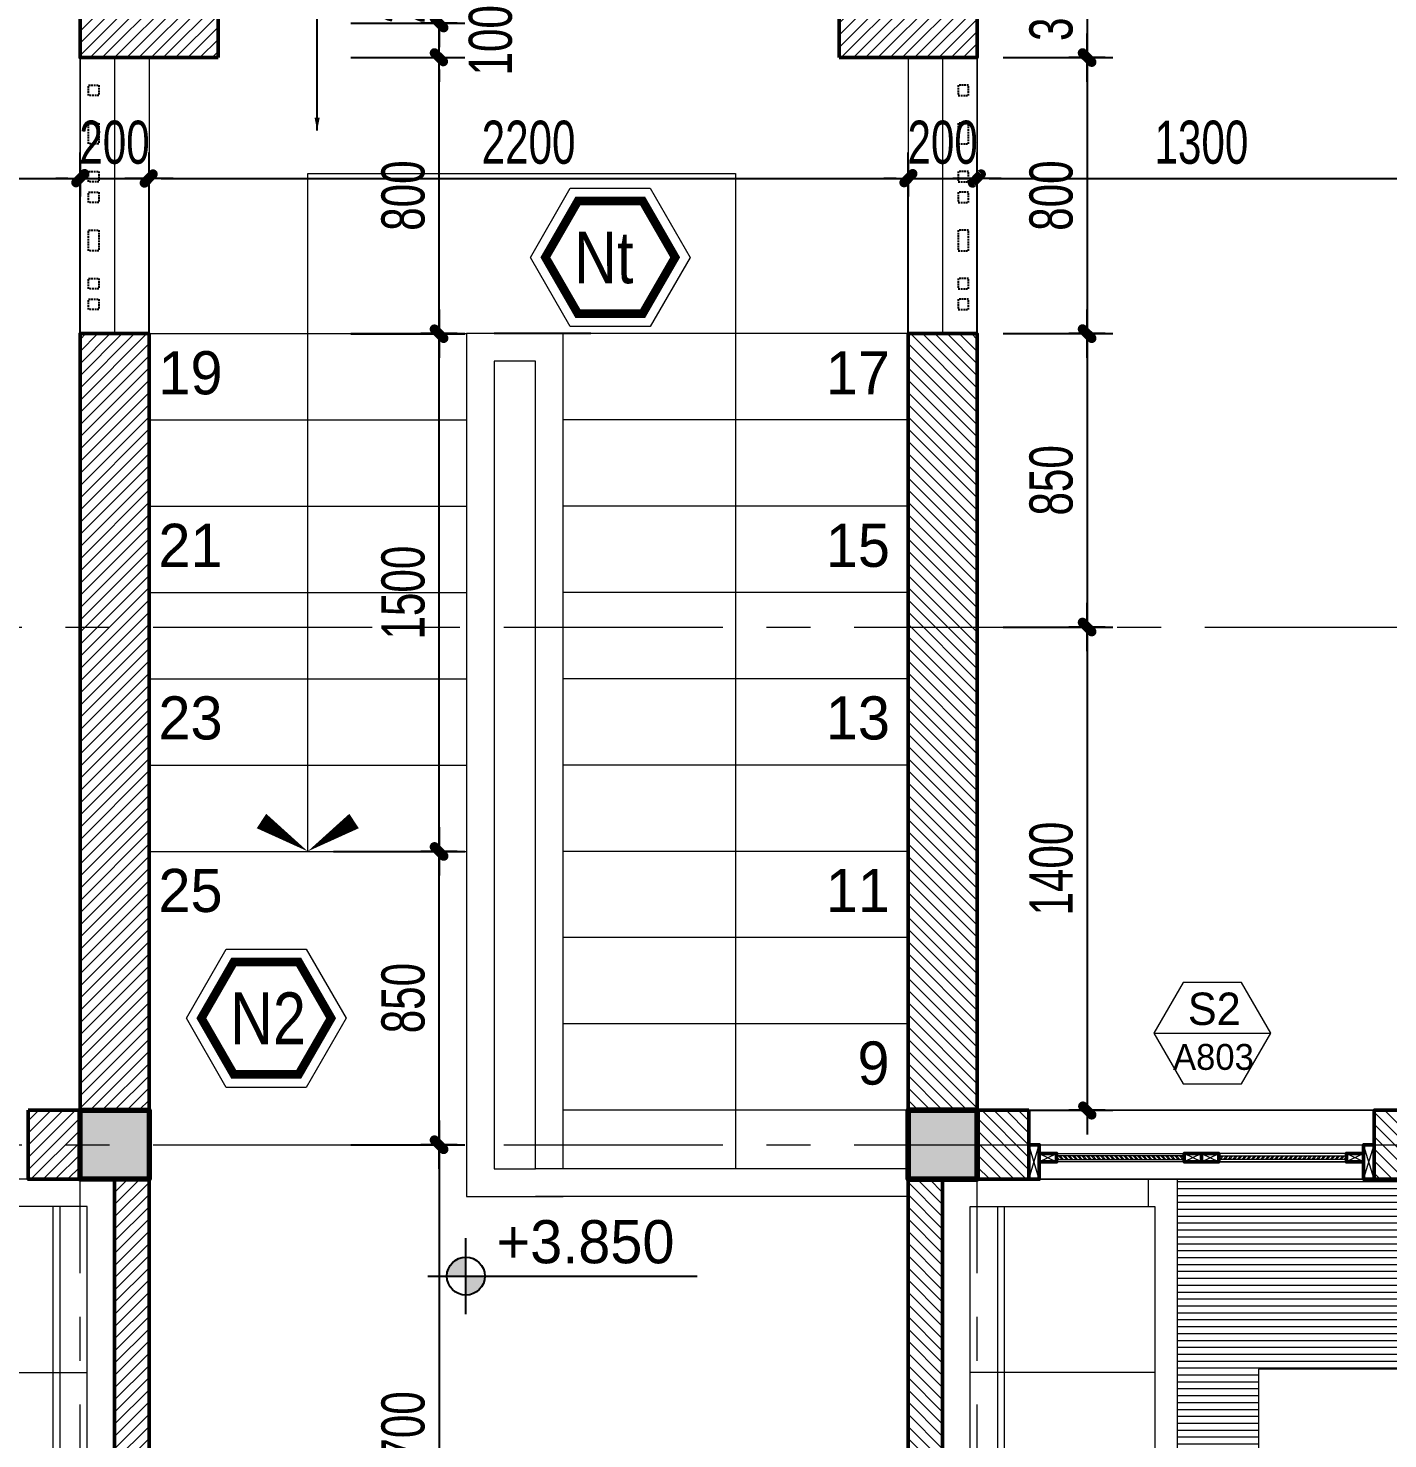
# Model space of a CAD drawing. Header units: inches. Extents: x 88947 to 296847, y 35049 to 161062.
# Drawn here: x 160798 to 164738, y 69355 to 73442 of the extents above; entities that cross this region are included whole.
import ezdxf
from ezdxf.enums import TextEntityAlignment as Align
from ezdxf.xclip import XClip

# ---------------------------------------------------------------- set-up
doc = ezdxf.new("R2010")
doc.units = ezdxf.units.IN
doc.header["$MEASUREMENT"] = 0
doc.header["$XCLIPFRAME"] = 0
doc.header["$PDMODE"] = 1
for name, pattern in [('ACAD_ISO03W100', [30, 12, -18]), ('CENTER', [50.8, 31.75, -6.35, 6.35, -6.35]), ('HIDDEN', [0.375, 0.25, -0.125])]:
    doc.linetypes.add(name, pattern=pattern)
for name, color, linetype, lineweight in [('A-Dims', 145, 'Continuous', 25), ('DIM', 7, 'Continuous', 25), ('DOOR', 142, 'Continuous', 15), ('HACTH', 8, 'Continuous', 5), ('HATCH', 8, 'Continuous', 5), ('KHUNG 1', 6, 'Continuous', 70), ('KY HIEU', 4, 'Continuous', 25), ('mb$0$CUA', 42, 'Continuous', 20), ('mb$0$HATCH', 69, 'Continuous', 15), ('mb$0$net cat', 51, 'Continuous', 50), ('mb$0$net manh', 251, 'Continuous', 5), ('netthay', 254, 'Continuous', 25), ('THAY', 3, 'Continuous', 18), ('TRUC', 252, 'ACAD_ISO03W100', 13), ('TUONG', 4, 'Continuous', 50), ('vdung', 56, 'Continuous', 9)]:
    doc.layers.add(name, color=color, linetype=linetype, lineweight=lineweight)
doc.layers.add('text', color=2, linetype='Continuous')
doc.styles.add('DDCo-B-Helve-condense', font='VHELVCB.TTF')
doc.styles.add('FRANKO', font='VFRANKO.TTF')
doc.styles.add('KH-TEXT', font='VAVON.TTF')
doc.styles.add('TEXT', font='VHELVCN.TTF')
doc.styles.add('VNI-HELVE-CONDENSE', font='VNARIAL.TTF', dxfattribs={"width": 0.7})
doc.dimstyles.new('TAS-100', dxfattribs={"dimscale": 50, "dimtxt": 2.5, "dimasz": 0.7, "dimexe": 1.5, "dimexo": 1.5, "dimgap": 0.8, "dimtad": 1, "dimdec": 0, "dimzin": 3, "dimdsep": 46, "dimtxsty": 'VNI-HELVE-CONDENSE', "dimblk": 'TICK', "dimcen": 2.5, "dimclrt": 71, "dimazin": 2, "dimtfac": 0.75, "dimtdec": 0, "dimtix": 1, "dimtmove": 2, "dimatfit": 2, "dimldrblk": 'TICK123', "dimfxl": 1.5, "dimtolj": 1, "dimtzin": 0, "dimarcsym": 0})
doc.dimstyles.new('TAS-50', dxfattribs={"dimscale": 25, "dimtxt": 2.5, "dimasz": 0.7, "dimexe": 1.5, "dimexo": 1.5, "dimgap": 0.8, "dimtad": 1, "dimdec": 0, "dimzin": 3, "dimdsep": 46, "dimtxsty": 'VNI-HELVE-CONDENSE', "dimblk": 'TICK', "dimcen": 2.5, "dimclrt": 71, "dimazin": 2, "dimtfac": 0.75, "dimtdec": 0, "dimtix": 1, "dimtmove": 2, "dimatfit": 2, "dimldrblk": 'TICK123', "dimfxl": 1.5, "dimtolj": 1, "dimtzin": 0, "dimarcsym": 0})

# ---------------------------------------------------------------- blocks, each defined once
blk = doc.blocks.new('TICK')
at = {"layer": 'A-Dims', "color": 1}
for p, q in [((0, 1.5), (0, -1.5)), ((-2, 0), (2, 0))]:
    blk.add_line(p, q, dxfattribs=at)
at = {"layer": 'A-Dims', "color": 1, "const_width": 0.788}
blk.add_lwpolyline([(-0.33, -0.35), (0.38, 0.38)], dxfattribs=at)
at = {"layer": 'A-Dims', "color": 1, "const_width": 0.394}
for points in [[(0.24, 0.52, -0.414214), (0.52, 0.52, -1)], [(0.52, 0.52, -0.414214), (0.52, 0.24, -1)], [(-0.47, -0.21, 0.414214), (-0.47, -0.49, 1)], [(-0.47, -0.49, 0.414214), (-0.19, -0.49, 1)]]:
    blk.add_lwpolyline(points, format="xyb", dxfattribs=at)
blk = doc.blocks.new('*D129')
at = {"layer": 'Defpoints', "color": 0}
for p in [(160947.7, 73006.8), (159647.7, 72481.1), (160947.7, 72481.1)]:
    blk.add_point(p, dxfattribs=at)
at = {"layer": 'DIM', "color": 0, "lineweight": -2}
for p, q in [((159647.7, 72556.1), (159647.7, 73081.8)), ((160947.7, 72556.1), (160947.7, 73081.8)), ((159682.7, 73006.8), (160912.7, 73006.8))]:
    blk.add_line(p, q, dxfattribs=at)
at = {"layer": 'DIM', "color": 0, "lineweight": -2, "xscale": 35, "yscale": 35, "zscale": 35, "rotation": 180}
blk.add_blockref('TICK', (159647.7, 73006.8), dxfattribs=at)
at = {"layer": 'DIM', "color": 0, "lineweight": -2, "xscale": 35, "yscale": 35, "zscale": 35}
blk.add_blockref('TICK', (160947.7, 73006.8), dxfattribs=at)
at = {"layer": 'DIM', "color": 71, "insert": (160297.7, 73110.7), "char_height": 125, "attachment_point": 5, "style": 'VNI-HELVE-CONDENSE'}
blk.add_mtext('\\A1;1300', dxfattribs=at)
blk = doc.blocks.new('TICK123')
at = {"layer": 'A-Dims', "color": 1}
blk.add_lwpolyline([(0.05, 0, 0, 0.84, 0), (-2.11, 0, 8.4, 8.4, 0)], format="xyseb", dxfattribs=at)
blk = doc.blocks.new('*D130')
at = {"layer": 'Defpoints', "color": 0}
for p in [(161147.7, 73006.8), (160947.7, 72481.1), (161147.7, 72481.1)]:
    blk.add_point(p, dxfattribs=at)
at = {"layer": 'DIM', "color": 0, "lineweight": -2}
for p, q in [((160947.7, 72556.1), (160947.7, 73081.8)), ((161147.7, 72556.1), (161147.7, 73081.8)), ((160912.7, 73006.8), (160877.7, 73006.8)), ((160947.7, 73006.8), (161147.7, 73006.8)), ((161182.7, 73006.8), (161217.7, 73006.8))]:
    blk.add_line(p, q, dxfattribs=at)
at = {"layer": 'DIM', "color": 0, "lineweight": -2, "xscale": 35, "yscale": 35, "zscale": 35}
blk.add_blockref('TICK', (160947.7, 73006.8), dxfattribs=at)
at = {"layer": 'DIM', "color": 0, "lineweight": -2, "xscale": 35, "yscale": 35, "zscale": 35, "rotation": 180}
blk.add_blockref('TICK', (161147.7, 73006.8), dxfattribs=at)
at = {"layer": 'DIM', "color": 71, "insert": (161047.7, 73110.6), "char_height": 125, "attachment_point": 5, "style": 'VNI-HELVE-CONDENSE'}
blk.add_mtext('\\A1;200', dxfattribs=at)
blk = doc.blocks.new('*D131')
at = {"layer": 'Defpoints', "color": 0}
for p in [(163347.7, 73006.8), (161147.7, 72481.1), (163347.7, 72481.1)]:
    blk.add_point(p, dxfattribs=at)
at = {"layer": 'DIM', "color": 0, "lineweight": -2}
for p, q in [((161147.7, 72556.1), (161147.7, 73081.8)), ((163347.7, 72556.1), (163347.7, 73081.8)), ((161182.7, 73006.8), (163312.7, 73006.8))]:
    blk.add_line(p, q, dxfattribs=at)
at = {"layer": 'DIM', "color": 0, "lineweight": -2, "xscale": 35, "yscale": 35, "zscale": 35, "rotation": 180}
blk.add_blockref('TICK', (161147.7, 73006.8), dxfattribs=at)
at = {"layer": 'DIM', "color": 0, "lineweight": -2, "xscale": 35, "yscale": 35, "zscale": 35}
blk.add_blockref('TICK', (163347.7, 73006.8), dxfattribs=at)
at = {"layer": 'DIM', "color": 71, "insert": (162247.7, 73110.6), "char_height": 125, "attachment_point": 5, "style": 'VNI-HELVE-CONDENSE'}
blk.add_mtext('\\A1;2200', dxfattribs=at)
blk = doc.blocks.new('*D132')
at = {"layer": 'Defpoints', "color": 0}
for p in [(163547.7, 73006.8), (163347.7, 72481.1), (163547.7, 72481.1)]:
    blk.add_point(p, dxfattribs=at)
at = {"layer": 'DIM', "color": 0, "lineweight": -2}
for p, q in [((163347.7, 72556.1), (163347.7, 73081.8)), ((163547.7, 72556.1), (163547.7, 73081.8)), ((163312.7, 73006.8), (163277.7, 73006.8)), ((163347.7, 73006.8), (163547.7, 73006.8)), ((163582.7, 73006.8), (163617.7, 73006.8))]:
    blk.add_line(p, q, dxfattribs=at)
at = {"layer": 'DIM', "color": 0, "lineweight": -2, "xscale": 35, "yscale": 35, "zscale": 35}
blk.add_blockref('TICK', (163347.7, 73006.8), dxfattribs=at)
at = {"layer": 'DIM', "color": 0, "lineweight": -2, "xscale": 35, "yscale": 35, "zscale": 35, "rotation": 180}
blk.add_blockref('TICK', (163547.7, 73006.8), dxfattribs=at)
at = {"layer": 'DIM', "color": 71, "insert": (163447.7, 73110.6), "char_height": 125, "attachment_point": 5, "style": 'VNI-HELVE-CONDENSE'}
blk.add_mtext('\\A1;200', dxfattribs=at)
blk = doc.blocks.new('*D133')
at = {"layer": 'Defpoints', "color": 0}
for p in [(164847.7, 73006.8), (163547.7, 72481.1), (164847.7, 72481.1)]:
    blk.add_point(p, dxfattribs=at)
at = {"layer": 'DIM', "color": 0, "lineweight": -2}
for p, q in [((163547.7, 72556.1), (163547.7, 73081.8)), ((164847.7, 72556.1), (164847.7, 73081.8)), ((163582.7, 73006.8), (164812.7, 73006.8))]:
    blk.add_line(p, q, dxfattribs=at)
at = {"layer": 'DIM', "color": 0, "lineweight": -2, "xscale": 35, "yscale": 35, "zscale": 35, "rotation": 180}
blk.add_blockref('TICK', (163547.7, 73006.8), dxfattribs=at)
at = {"layer": 'DIM', "color": 0, "lineweight": -2, "xscale": 35, "yscale": 35, "zscale": 35}
blk.add_blockref('TICK', (164847.7, 73006.8), dxfattribs=at)
at = {"layer": 'DIM', "color": 71, "insert": (164197.7, 73110.7), "char_height": 125, "attachment_point": 5, "style": 'VNI-HELVE-CONDENSE'}
blk.add_mtext('\\A1;1300', dxfattribs=at)
blk = doc.blocks.new('*D142')
at = {"layer": 'Defpoints', "color": 0}
for p in [(163547.7, 73656.8), (163547.7, 73356.8), (163866.4, 73356.8)]:
    blk.add_point(p, dxfattribs=at)
at = {"layer": 'DIM', "color": 0, "lineweight": -2}
for p, q in [((163622.7, 73656.8), (163941.4, 73656.8)), ((163866.4, 73621.8), (163866.4, 73391.8)), ((163622.7, 73356.8), (163941.4, 73356.8))]:
    blk.add_line(p, q, dxfattribs=at)
at = {"layer": 'DIM', "color": 0, "lineweight": -2, "xscale": 35, "yscale": 35, "zscale": 35}
for p, rotation in [((163866.4, 73656.8), 90), ((163866.4, 73356.8), 270)]:
    blk.add_blockref('TICK', p, dxfattribs=dict(at, rotation=rotation))
at = {"layer": 'DIM', "color": 71, "insert": (163762.5, 73506.8), "char_height": 125, "attachment_point": 5, "rotation": 90, "style": 'VNI-HELVE-CONDENSE'}
blk.add_mtext('\\A1;300', dxfattribs=at)
blk = doc.blocks.new('*D143')
at = {"layer": 'Defpoints', "color": 0}
for p in [(163547.7, 73356.8), (163547.7, 72556.8), (163866.4, 72556.8)]:
    blk.add_point(p, dxfattribs=at)
at = {"layer": 'DIM', "color": 0, "lineweight": -2}
for p, q in [((163622.7, 73356.8), (163941.4, 73356.8)), ((163866.4, 73321.8), (163866.4, 72591.8)), ((163622.7, 72556.8), (163941.4, 72556.8))]:
    blk.add_line(p, q, dxfattribs=at)
at = {"layer": 'DIM', "color": 0, "lineweight": -2, "xscale": 35, "yscale": 35, "zscale": 35}
for p, rotation in [((163866.4, 73356.8), 90), ((163866.4, 72556.8), 270)]:
    blk.add_blockref('TICK', p, dxfattribs=dict(at, rotation=rotation))
at = {"layer": 'DIM', "color": 71, "insert": (163762.6, 72956.8), "char_height": 125, "attachment_point": 5, "rotation": 90, "style": 'VNI-HELVE-CONDENSE'}
blk.add_mtext('\\A1;800', dxfattribs=at)
blk = doc.blocks.new('*D144')
at = {"layer": 'Defpoints', "color": 0}
for p in [(163547.7, 72556.8), (163547.7, 71706.8), (163866.4, 71706.8)]:
    blk.add_point(p, dxfattribs=at)
at = {"layer": 'DIM', "color": 0, "lineweight": -2}
for p, q in [((163622.7, 72556.8), (163941.4, 72556.8)), ((163866.4, 72521.8), (163866.4, 71741.8)), ((163622.7, 71706.8), (163941.4, 71706.8))]:
    blk.add_line(p, q, dxfattribs=at)
at = {"layer": 'DIM', "color": 0, "lineweight": -2, "xscale": 35, "yscale": 35, "zscale": 35}
for p, rotation in [((163866.4, 72556.8), 90), ((163866.4, 71706.8), 270)]:
    blk.add_blockref('TICK', p, dxfattribs=dict(at, rotation=rotation))
at = {"layer": 'DIM', "color": 71, "insert": (163762.6, 72131.8), "char_height": 125, "attachment_point": 5, "rotation": 90, "style": 'VNI-HELVE-CONDENSE'}
blk.add_mtext('\\A1;850', dxfattribs=at)
blk = doc.blocks.new('*D151')
at = {"layer": 'Defpoints', "color": 0}
for p in [(161657.7, 73656.8), (161988.3, 73656.8), (161657.7, 73456.8)]:
    blk.add_point(p, dxfattribs=at)
at = {"layer": 'DIM', "color": 0, "lineweight": -2}
for p, q in [((161988.3, 73691.8), (161988.3, 73726.8)), ((161732.7, 73656.8), (162063.3, 73656.8)), ((161988.3, 73456.8), (161988.3, 73656.8)), ((161732.7, 73456.8), (162063.3, 73456.8)), ((161988.3, 73421.8), (161988.3, 73386.8))]:
    blk.add_line(p, q, dxfattribs=at)
at = {"layer": 'DIM', "color": 0, "lineweight": -2, "xscale": 35, "yscale": 35, "zscale": 35}
for p, rotation in [((161988.3, 73656.8), 270), ((161988.3, 73456.8), 90)]:
    blk.add_blockref('TICK', p, dxfattribs=dict(at, rotation=rotation))
at = {"layer": 'DIM', "color": 71, "insert": (161884.5, 73556.8), "char_height": 125, "attachment_point": 5, "rotation": 90, "style": 'VNI-HELVE-CONDENSE'}
blk.add_mtext('\\A1;200', dxfattribs=at)
blk = doc.blocks.new('A$C316602EA')
at = {"layer": 'netthay', "linetype": 'HIDDEN', "ltscale": 20}
for points in [[(-760, -55), (-730, -55), (-730, -25), (-760, -25)], [(-650, -55), (-590, -55), (-590, -25), (-650, -25)], [(-510, -55), (-480, -55), (-480, -25), (-510, -25)], [(-450, -55), (-420, -55), (-420, -25), (-450, -25)], [(-340, -55), (-280, -55), (-280, -25), (-340, -25)], [(-200, -55), (-170, -55), (-170, -25), (-200, -25)], [(-140, -55), (-110, -55), (-110, -25), (-140, -25)], [(-30, -55), (30, -55), (30, -25), (-30, -25)], [(140, -55), (110, -55), (110, -25), (140, -25)], [(200, -55), (170, -55), (170, -25), (200, -25)], [(340, -55), (280, -55), (280, -25), (340, -25)], [(450, -55), (420, -55), (420, -25), (450, -25)], [(510, -55), (480, -55), (480, -25), (510, -25)], [(650, -55), (590, -55), (590, -25), (650, -25)], [(760, -55), (730, -55), (730, -25), (760, -25)]]:
    blk.add_lwpolyline(points, close=True, dxfattribs=at)
blk = doc.blocks.new('A$C796B168A')
h = blk.add_hatch(color=256)
edge = h.paths.add_edge_path()
edge.add_ellipse((0, 0), major_axis=(38.9, 38.9), ratio=1, start_angle=45, end_angle=135)
edge.add_line((-55, 0), (0, 0))
edge.add_line((0, 0), (0, 55))
edge = h.paths.add_edge_path()
edge.add_ellipse((0, 0), major_axis=(38.9, 38.9), ratio=1, start_angle=225, end_angle=315)
edge.add_line((55, 0), (0, 0))
edge.add_line((0, 0), (0, -55))
for p, q in [((0, -110), (0, 110)), ((-110, 0), (670.4, 0))]:
    blk.add_line(p, q)
blk.add_ellipse((0, 0), major_axis=(-38.9, 38.9), ratio=1, start_param=3.926991, end_param=10.210176)
at = {"style": 'TEXT'}
blk.add_attdef('CAO ÑOÄ', (88.8, 37.3), '', height=100, dxfattribs=at)
blk = doc.blocks.new('*D159')
at = {"layer": 'Defpoints', "color": 0}
for p in [(161657.7, 73356.8), (161988.3, 73356.8), (161657.7, 72556.8)]:
    blk.add_point(p, dxfattribs=at)
at = {"layer": 'DIM', "color": 0, "lineweight": -2}
for p, q in [((161732.7, 73356.8), (162063.3, 73356.8)), ((161988.3, 72591.8), (161988.3, 73321.8)), ((161732.7, 72556.8), (162063.3, 72556.8))]:
    blk.add_line(p, q, dxfattribs=at)
at = {"layer": 'DIM', "color": 0, "lineweight": -2, "xscale": 35, "yscale": 35, "zscale": 35}
for p, rotation in [((161988.3, 73356.8), 90), ((161988.3, 72556.8), 270)]:
    blk.add_blockref('TICK', p, dxfattribs=dict(at, rotation=rotation))
at = {"layer": 'DIM', "color": 71, "insert": (161884.5, 72956.8), "char_height": 125, "attachment_point": 5, "rotation": 90, "style": 'VNI-HELVE-CONDENSE'}
blk.add_mtext('\\A1;800', dxfattribs=at)
blk = doc.blocks.new('*D160')
at = {"layer": 'Defpoints', "color": 0}
for p in [(161657.7, 73456.8), (161988.3, 73456.8), (161657.7, 73356.8)]:
    blk.add_point(p, dxfattribs=at)
at = {"layer": 'DIM', "color": 0, "lineweight": -2}
for p, q in [((161988.3, 73491.8), (161988.3, 73526.8)), ((161732.7, 73456.8), (162063.3, 73456.8)), ((161988.3, 73356.8), (161988.3, 73456.8)), ((161732.7, 73356.8), (162063.3, 73356.8)), ((161988.3, 73321.8), (161988.3, 73286.8))]:
    blk.add_line(p, q, dxfattribs=at)
at = {"layer": 'DIM', "color": 0, "lineweight": -2, "xscale": 35, "yscale": 35, "zscale": 35}
for p, rotation in [((161988.3, 73456.8), 270), ((161988.3, 73356.8), 90)]:
    blk.add_blockref('TICK', p, dxfattribs=dict(at, rotation=rotation))
at = {"layer": 'DIM', "color": 71, "insert": (162137.7, 73406.8), "char_height": 125, "attachment_point": 5, "rotation": 90, "style": 'VNI-HELVE-CONDENSE'}
blk.add_mtext('\\A1;100', dxfattribs=at)
blk = doc.blocks.new('A$C7C39773B')
at = {"layer": 'HACTH'}
h = blk.add_hatch(dxfattribs=at)
h.set_pattern_fill('_USER', color=256, scale=20, style=0, pattern_type=0)
h.set_pattern_definition([(0, (680.313, -1700), (0, 20), [])])
h.paths.add_polyline_path([(1750, 0), (680.3, 0), (680.3, -1700), (1750, -1700)])
h.paths.add_polyline_path([(1515.2, -550), (1515.2, -1150), (915.2, -1150), (915.2, -550)], flags=16)
at = {"layer": 'vdung'}
for p, q in [((0, -1700), (0, 0)), ((0, 0), (595.3, 0)), ((595.3, 0), (595.3, -79.4)), ((79.4, -79.4), (615.2, -79.4)), ((79.4, -1620.6), (79.4, -79.4)), ((158.7, -79.4), (158.7, -1620.6)), ((178.6, -79.4), (178.6, -1620.6)), ((615.2, -79.4), (615.2, -1620.6)), ((615.2, -560.4), (79.4, -560.4)), ((615.2, -1144.4), (79.4, -1144.4)), ((615.2, -1620.6), (79.4, -1620.6)), ((595.3, -1620.6), (595.3, -1700)), ((595.3, -1700), (0, -1700))]:
    blk.add_line(p, q, dxfattribs=at)
for points in [[(680.3, -1700), (1750, -1700), (1750, 0), (680.3, 0)], [(1750, -1700), (680.3, -1700), (680.3, 0), (1750, 0)]]:
    blk.add_lwpolyline(points, dxfattribs=at)
blk.add_lwpolyline([(915.2, -1150), (1515.2, -1150), (1515.2, -550), (915.2, -550)], close=True, dxfattribs=at)
blk = doc.blocks.new('*D638')
at = {"layer": 'Defpoints', "color": 0}
for p in [(161607.7, 71056.5), (161988.3, 71056.5), (161657.7, 70206.8)]:
    blk.add_point(p, dxfattribs=at)
at = {"layer": 'DIM', "color": 0, "lineweight": -2}
for p, q in [((161682.7, 71056.5), (162063.3, 71056.5)), ((161988.3, 70241.8), (161988.3, 71021.5)), ((161732.7, 70206.8), (162063.3, 70206.8))]:
    blk.add_line(p, q, dxfattribs=at)
at = {"layer": 'DIM', "color": 0, "lineweight": -2, "xscale": 35, "yscale": 35, "zscale": 35}
for p, rotation in [((161988.3, 71056.5), 90), ((161988.3, 70206.8), 270)]:
    blk.add_blockref('TICK', p, dxfattribs=dict(at, rotation=rotation))
at = {"layer": 'DIM', "color": 71, "insert": (161884.5, 70631.6), "char_height": 125, "attachment_point": 5, "rotation": 90, "style": 'VNI-HELVE-CONDENSE'}
blk.add_mtext('\\A1;850', dxfattribs=at)
blk = doc.blocks.new('*D639')
at = {"layer": 'Defpoints', "color": 0}
for p in [(161657.7, 72556.5), (161988.3, 72556.5), (161657.7, 71056.5)]:
    blk.add_point(p, dxfattribs=at)
at = {"layer": 'DIM', "color": 0, "lineweight": -2}
for p, q in [((161732.7, 72556.5), (162063.3, 72556.5)), ((161988.3, 71091.5), (161988.3, 72521.5)), ((161732.7, 71056.5), (162063.3, 71056.5))]:
    blk.add_line(p, q, dxfattribs=at)
at = {"layer": 'DIM', "color": 0, "lineweight": -2, "xscale": 35, "yscale": 35, "zscale": 35}
for p, rotation in [((161988.3, 72556.5), 90), ((161988.3, 71056.5), 270)]:
    blk.add_blockref('TICK', p, dxfattribs=dict(at, rotation=rotation))
at = {"layer": 'DIM', "color": 71, "insert": (161884.5, 71806.5), "char_height": 125, "attachment_point": 5, "rotation": 90, "style": 'VNI-HELVE-CONDENSE'}
blk.add_mtext('\\A1;1500', dxfattribs=at)
blk = doc.blocks.new('*D640')
at = {"layer": 'Defpoints', "color": 0}
for p in [(161657.7, 70206.8), (161657.7, 68506.5), (161988.3, 68506.5)]:
    blk.add_point(p, dxfattribs=at)
at = {"layer": 'DIM', "color": 0, "lineweight": -2}
for p, q in [((161732.7, 70206.8), (162063.3, 70206.8)), ((161988.3, 70171.8), (161988.3, 68541.5)), ((161732.7, 68506.5), (162063.3, 68506.5))]:
    blk.add_line(p, q, dxfattribs=at)
at = {"layer": 'DIM', "color": 0, "lineweight": -2, "xscale": 35, "yscale": 35, "zscale": 35}
for p, rotation in [((161988.3, 70206.8), 90), ((161988.3, 68506.5), 270)]:
    blk.add_blockref('TICK', p, dxfattribs=dict(at, rotation=rotation))
at = {"layer": 'DIM', "color": 71, "insert": (161884.5, 69356.6), "char_height": 125, "attachment_point": 5, "rotation": 90, "style": 'VNI-HELVE-CONDENSE'}
blk.add_mtext('\\A1;1700', dxfattribs=at)
blk = doc.blocks.new('*D641')
at = {"layer": 'Defpoints', "color": 0}
for p in [(163547.7, 71706.8), (163547.7, 70306.8), (163866.4, 70306.8)]:
    blk.add_point(p, dxfattribs=at)
at = {"layer": 'DIM', "color": 0, "lineweight": -2}
for p, q in [((163622.7, 71706.8), (163941.4, 71706.8)), ((163866.4, 71671.8), (163866.4, 70341.8)), ((163622.7, 70306.8), (163941.4, 70306.8))]:
    blk.add_line(p, q, dxfattribs=at)
at = {"layer": 'DIM', "color": 0, "lineweight": -2, "xscale": 35, "yscale": 35, "zscale": 35}
for p, rotation in [((163866.4, 71706.8), 90), ((163866.4, 70306.8), 270)]:
    blk.add_blockref('TICK', p, dxfattribs=dict(at, rotation=rotation))
at = {"layer": 'DIM', "color": 71, "insert": (163762.6, 71006.8), "char_height": 125, "attachment_point": 5, "rotation": 90, "style": 'VNI-HELVE-CONDENSE'}
blk.add_mtext('\\A1;1400', dxfattribs=at)
blk = doc.blocks.new('KH-WIN')
blk.add_line((-4.52, 0), (4.52, 0))
blk.add_lwpolyline([(-2.26, 3.91), (-4.52, 0), (-2.26, -3.91), (2.26, -3.91), (4.52, 0), (2.26, 3.91)], close=True)
at = {"color": 3, "style": 'KH-TEXT'}
blk.add_attdef('SYMBOL', text='', height=2.5, dxfattribs=at).set_placement((0.15, 1.89), align=Align.MIDDLE_CENTER)
at = {"style": 'KH-TEXT'}
blk.add_attdef('TYPE', text='', height=2, dxfattribs=at).set_placement((0.09, -1.83), align=Align.MIDDLE_CENTER)

msp = doc.modelspace()

# ---------------------------------------------------------------- hatches: boundary and pattern name
at = {"layer": 'HACTH'}
h = msp.add_hatch(dxfattribs=at)
h.set_pattern_fill('ANSI31', color=256, scale=200, style=0)
h.set_pattern_definition([(45, (161047.74, 68406.807), (-17.67767, 17.67767), [])])
h.paths.add_polyline_path([(161247.7, 68406.8), (161247.7, 68506.8), (161147.7, 68506.8), (161147.7, 70106.8), (161047.7, 70106.8), (161047.7, 68406.8)])
h = msp.add_hatch(dxfattribs=at)
h.set_pattern_fill('ANSI31', color=256, scale=200, style=0)
h.set_pattern_definition([(135, (163447.74, 68406.807), (17.67767, 17.67767), [])])
h.paths.add_polyline_path([(163247.7, 68406.8), (163247.7, 68506.8), (163347.7, 68506.8), (163347.7, 70106.8), (163447.7, 70106.8), (163447.7, 68406.8)])
at = {"layer": 'HATCH'}
h = msp.add_hatch(dxfattribs=at)
h.set_pattern_fill('ANSI31', color=256, scale=200, style=0)
h.set_pattern_definition([(45, (161047.74, 73356.807), (-17.6777, 17.6777), [])])
h.paths.add_polyline_path([(161347.7, 73356.8), (160947.7, 73356.8), (160947.7, 73656.8), (161347.7, 73656.8)])
h = msp.add_hatch(dxfattribs=at)
h.set_pattern_fill('ANSI31', color=256, scale=200, style=0)
h.set_pattern_definition([(45, (163047.74, 73356.807), (-17.6777, 17.6777), [])])
h.paths.add_polyline_path([(163147.7, 73356.8), (163547.7, 73356.8), (163547.7, 73656.8), (163147.7, 73656.8)])
h = msp.add_hatch(dxfattribs=at)
h.set_pattern_fill('ANSI31', color=256, scale=200, style=0)
h.set_pattern_definition([(45, (161047.74, 70306.807), (-17.67767, 17.67767), [])])
h.paths.add_polyline_path([(161147.7, 70306.8), (161147.7, 72556.8), (160947.7, 72556.8), (160947.7, 70306.8)])
h = msp.add_hatch(dxfattribs=at)
h.set_pattern_fill('ANSI31', color=256, scale=200, style=0)
h.set_pattern_definition([(135, (163447.74, 70306.807), (17.67767, 17.67767), [])])
h.paths.add_polyline_path([(163347.7, 70306.8), (163347.7, 72556.8), (163547.7, 72556.8), (163547.7, 70306.8)])
h = msp.add_hatch(dxfattribs=at)
h.set_pattern_fill('ANSI31', color=256, scale=200, style=0)
h.set_pattern_definition([(45, (160522.557, 70106.807), (-17.6777, 17.6777), [])])
h.paths.add_polyline_path([(160797.6, 70306.8), (160947.7, 70306.8), (160947.7, 70106.8), (160797.6, 70106.8)])
h = msp.add_hatch(dxfattribs=at)
h.set_pattern_fill('ANSI31', color=256, scale=200, style=0)
h.set_pattern_definition([(135, (163972.924, 70106.807), (17.6777, 17.6777), [])])
h.paths.add_polyline_path([(163697.9, 70306.8), (163547.7, 70306.8), (163547.7, 70106.8), (163697.9, 70106.8)])
h = msp.add_hatch(dxfattribs=at)
h.set_pattern_fill('ANSI31', color=256, scale=200, style=0)
h.set_pattern_definition([(135, (165422.74, 70106.807), (17.6777, 17.6777), [])])
h.paths.add_polyline_path([(165247.7, 70306.8), (164697.9, 70306.8), (164697.9, 70106.8), (165247.7, 70106.8)])
at = {"layer": 'mb$0$HATCH'}
h = msp.add_hatch(dxfattribs=at)
h.set_pattern_fill('ANSI32', color=256, style=0)
h.set_pattern_definition([(315, (163527.924, 70174.307), (-6.73519, -6.73519), []), (315, (163532.414, 70174.307), (-6.73519, -6.73519), [])])
h.paths.add_polyline_path([(163777.9, 70164.3), (164147.9, 70164.3), (164147.9, 70174.3), (163777.9, 70174.3)])
h = msp.add_hatch(dxfattribs=at)
h.set_pattern_fill('ANSI32', color=256, style=0)
h.set_pattern_definition([(225, (164867.924, 70174.307), (6.73519, -6.73519), []), (225, (164863.434, 70174.307), (6.73519, -6.73519), [])])
h.paths.add_polyline_path([(164617.9, 70164.3), (164247.9, 70164.3), (164247.9, 70174.3), (164617.9, 70174.3)])

# ---------------------------------------------------------------- linework, layer by layer
at = {"layer": 'DIM'}
msp.add_lwpolyline([(162427.7, 72556.8), (162147.7, 72556.8)], dxfattribs=at)
at = {"layer": 'HACTH', "color": 252}
for points in [[(162253.1, 72777.9), (162368.7, 72978.3), (162600.1, 72978.3), (162715.8, 72777.9), (162600.1, 72577.6), (162368.7, 72577.6)], [(161256, 70573.4), (161371.7, 70773.8), (161603.1, 70773.8), (161718.7, 70573.4), (161603.1, 70373), (161371.7, 70373)]]:
    msp.add_lwpolyline(points, close=True, dxfattribs=at)
at = {"layer": 'HATCH'}
for points in [[(161607.7, 71056.8), (161607.7, 73020.5), (162847.4, 73020.5)], [(162847.4, 73020.5), (162847.4, 70136.8)]]:
    msp.add_lwpolyline(points, dxfattribs=at)
for points in [[(161473.6, 71144.7, 50, 0, 0), (161607.7, 71056.8, 0, 0, 0)], [(161741.9, 71144.7, 50, 0, 0), (161607.7, 71056.8, 0, 0, 0)]]:
    msp.add_lwpolyline(points, format="xyseb", dxfattribs=at)
at = {"layer": 'KHUNG 1'}
for points in [[(160947.7, 70306.8), (161147.7, 70306.8), (161147.7, 70106.8), (160947.7, 70106.8)], [(163347.7, 70306.8), (163547.7, 70306.8), (163547.7, 70106.8), (163347.7, 70106.8)], [(163547.7, 70306.8), (163347.7, 70306.8), (163347.7, 70106.8), (163547.7, 70106.8)]]:
    msp.add_lwpolyline(points, close=True, dxfattribs=at)
for points in [[(160947.7, 70106.8), (161147.7, 70106.8), (160947.7, 70306.8), (161147.7, 70306.8)], [(163347.7, 70106.8), (163547.7, 70106.8), (163347.7, 70306.8), (163547.7, 70306.8)], [(163547.7, 70106.8), (163347.7, 70106.8), (163547.7, 70306.8), (163347.7, 70306.8)]]:
    msp.add_solid(points, dxfattribs=at)
at = {"layer": 'KY HIEU', "const_width": 25}
for points in [[(162296.4, 72777.9), (162390.4, 72940.8), (162578.5, 72940.8), (162672.5, 72777.9), (162578.5, 72615.1), (162390.4, 72615.1)], [(161299.3, 70573.4), (161393.3, 70736.3), (161581.4, 70736.3), (161675.4, 70573.4), (161581.4, 70410.5), (161393.3, 70410.5)]]:
    msp.add_lwpolyline(points, close=True, dxfattribs=at)
at = {"layer": 'mb$0$CUA'}
for points in [[(164697.9, 70106.8), (163697.9, 70106.8), (163697.9, 70306.8), (164697.9, 70306.8)], [(163727.9, 70106.8), (163727.9, 70206.8), (164667.9, 70206.8), (164667.9, 70106.8)], [(163727.9, 70156.8), (163727.9, 70206.8), (164667.9, 70206.8), (164667.9, 70156.8)], [(164197.9, 70181.8), (164197.9, 70156.8), (163777.9, 70156.8), (163777.9, 70181.8)], [(164197.9, 70181.8), (164197.9, 70156.8), (164617.9, 70156.8), (164617.9, 70181.8)], [(163777.9, 70164.3), (164147.9, 70164.3), (164147.9, 70174.3), (163777.9, 70174.3)], [(164617.9, 70164.3), (164247.9, 70164.3), (164247.9, 70174.3), (164617.9, 70174.3)]]:
    msp.add_lwpolyline(points, close=True, dxfattribs=at)
at = {"layer": 'mb$0$net cat'}
for points in [[(163697.9, 70106.8), (163697.9, 70206.8), (163727.9, 70206.8), (163727.9, 70106.8)], [(163727.9, 70181.8), (163727.9, 70156.8), (163777.9, 70156.8), (163777.9, 70181.8)], [(164197.9, 70181.8), (164197.9, 70156.8), (164147.9, 70156.8), (164147.9, 70181.8)], [(164197.9, 70181.8), (164197.9, 70156.8), (164247.9, 70156.8), (164247.9, 70181.8)], [(164667.9, 70181.8), (164667.9, 70156.8), (164617.9, 70156.8), (164617.9, 70181.8)], [(164697.9, 70106.8), (164697.9, 70206.8), (164667.9, 70206.8), (164667.9, 70106.8)]]:
    msp.add_lwpolyline(points, close=True, dxfattribs=at)
at = {"layer": 'mb$0$net manh'}
for points in [[(163697.9, 70106.8), (163727.9, 70206.8)], [(163727.9, 70106.8), (163697.9, 70206.8)], [(163727.9, 70156.8), (163777.9, 70181.8)], [(163727.9, 70181.8), (163777.9, 70156.8)], [(164197.9, 70156.8), (164147.9, 70181.8)], [(164197.9, 70181.8), (164147.9, 70156.8)], [(164197.9, 70156.8), (164247.9, 70181.8)], [(164197.9, 70181.8), (164247.9, 70156.8)], [(164667.9, 70156.8), (164617.9, 70181.8)], [(164667.9, 70181.8), (164617.9, 70156.8)], [(164697.9, 70106.8), (164667.9, 70206.8)], [(164667.9, 70106.8), (164697.9, 70206.8)]]:
    msp.add_lwpolyline(points, dxfattribs=at)
at = {"layer": 'THAY'}
for points in [[(160947.7, 73356.8), (160947.7, 72556.8)], [(161047.7, 73356.8), (161047.7, 72556.8)], [(161147.7, 73356.8), (161147.7, 72556.8)], [(163347.7, 73356.8), (163347.7, 72556.8)], [(163447.7, 73356.8), (163447.7, 72556.8)], [(163547.7, 73356.8), (163547.7, 72556.8)], [(161147.7, 72556.8), (162067.7, 72556.8)], [(162067.7, 72556.8), (162067.7, 70056.8), (162347.7, 70056.8)], [(162347.7, 70136.8), (162347.7, 72556.8), (162067.7, 72556.8)], [(163347.7, 72556.8), (162347.7, 72556.8)], [(161147.7, 72306.8), (162067.7, 72306.8)], [(163347.7, 72306.8), (162347.7, 72306.8)], [(161147.7, 72056.8), (162067.7, 72056.8)], [(163347.7, 72056.8), (162347.7, 72056.8)], [(161147.7, 71806.8), (162067.7, 71806.8)], [(163347.7, 71806.8), (162347.7, 71806.8)], [(161147.7, 71556.8), (162067.7, 71556.8)], [(163347.7, 71556.8), (162347.7, 71556.8)], [(161147.7, 71306.8), (162067.7, 71306.8)], [(163347.7, 71306.8), (162347.7, 71306.8)], [(161147.7, 71056.8), (162067.7, 71056.8)], [(163347.7, 71056.8), (162347.7, 71056.8)], [(163347.7, 70806.8), (162347.7, 70806.8)], [(163347.7, 70806.8), (162347.7, 70806.8)], [(163347.7, 70556.8), (162347.7, 70556.8)], [(163347.7, 70556.8), (162347.7, 70556.8)], [(163347.7, 70306.8), (162347.7, 70306.8)], [(163347.7, 70136.8), (162267.7, 70136.8)], [(163347.7, 70056.8), (162267.7, 70056.8)]]:
    msp.add_lwpolyline(points, dxfattribs=at)
for points in [[(162147.7, 72476.8), (162147.7, 70136.8), (162267.7, 70136.8), (162267.7, 72476.8)], [(164697.9, 70106.8), (164697.9, 70306.8), (163697.9, 70306.8), (163697.9, 70106.8)]]:
    msp.add_lwpolyline(points, close=True, dxfattribs=at)
at = {"layer": 'TRUC', "linetype": 'CENTER', "ltscale": 20}
for points in [[(160947.7, 61706.8), (160947.7, 74206.8)], [(163547.7, 61706.8), (163547.7, 74206.8)], [(154047.7, 71706.8), (170447.7, 71706.8)], [(154047.7, 70206.8), (170447.7, 70206.8)]]:
    msp.add_lwpolyline(points, dxfattribs=at)
at = {"layer": 'TUONG'}
for points in [[(161347.7, 73356.8), (160947.7, 73356.8), (160947.7, 73656.8), (161347.7, 73656.8)], [(163147.7, 73356.8), (163547.7, 73356.8), (163547.7, 73656.8), (163147.7, 73656.8)], [(161147.7, 70306.8), (161147.7, 72556.8), (160947.7, 72556.8), (160947.7, 70306.8)], [(163347.7, 70306.8), (163347.7, 72556.8), (163547.7, 72556.8), (163547.7, 70306.8)], [(160797.6, 70306.8), (160947.7, 70306.8), (160947.7, 70106.8), (160797.6, 70106.8)], [(163697.9, 70306.8), (163547.7, 70306.8), (163547.7, 70106.8), (163697.9, 70106.8)], [(165247.7, 70306.8), (164697.9, 70306.8), (164697.9, 70106.8), (165247.7, 70106.8)], [(161247.7, 68406.8), (161247.7, 68506.8), (161147.7, 68506.8), (161147.7, 70106.8), (161047.7, 70106.8), (161047.7, 68406.8), (161247.7, 68406.8)], [(163247.7, 68406.8), (163247.7, 68506.8), (163347.7, 68506.8), (163347.7, 70106.8), (163447.7, 70106.8), (163447.7, 68406.8), (163247.7, 68406.8)]]:
    msp.add_lwpolyline(points, close=True, dxfattribs=at)

# ---------------------------------------------------------------- block references
at = {"layer": 'DOOR'}
ref = msp.add_blockref('KH-WIN', (164229.2, 70529.9), dxfattribs=dict(at, xscale=37.5, yscale=37.5, zscale=37.5))
ref.add_attrib('SYMBOL', 'S2', dxfattribs={"layer": '0', "height": 93.75, "style": 'KH-TEXT'}).set_placement((164234.9, 70600.7), align=Align.MIDDLE_CENTER)
ref.add_attrib('TYPE', 'A803', dxfattribs={"layer": '0', "height": 75, "style": 'KH-TEXT'}).set_placement((164232.5, 70461.2), align=Align.MIDDLE_CENTER)
at = {"layer": 'KY HIEU'}
ref = msp.add_blockref('A$C796B168A', (162065.9, 69826), dxfattribs=at)
ref.add_attrib('CAO ÑOÄ', '+3.850', (162154.7, 69863.3), dxfattribs={"layer": '0', "height": 125, "style": 'FRANKO'})
at = {"layer": 'netthay'}
ref = msp.add_blockref('A$C316602EA', (160947.7, 72516.8), dxfattribs=dict(at, rotation=90))
XClip(ref).set_block_clipping_path([(40.0000000366, -80), (840.0000000366, 0.000000007)])
ref = msp.add_blockref('A$C316602EA', (163547.7, 72516.8), dxfattribs=dict(at, xscale=-1, rotation=270))
XClip(ref).set_block_clipping_path([(40.0000000366, -80), (840.0000000366, 0.000000007)])
at = {"layer": 'vdung', "xscale": -1}
msp.add_blockref('A$C7C39773B', (161047.7, 70106.8), dxfattribs=at)
at = {"layer": 'vdung'}
msp.add_blockref('A$C7C39773B', (163447.7, 70106.8), dxfattribs=at)

# ---------------------------------------------------------------- texts
at = {"layer": 'KY HIEU', "style": 'DDCo-B-Helve-condense'}
for s, p in [('Nt', (162379.9, 72702.7)), ('N2', (161382.8, 70498.1))]:
    msp.add_text(s, height=150, dxfattribs=at).set_placement(p)
at = {"layer": 'text', "style": 'FRANKO'}
for s, p in [('19', (161174.9, 72381)), ('17', (163109.1, 72381)), ('21', (161174.9, 71881)), ('15', (163109.1, 71881)), ('23', (161174.9, 71381)), ('13', (163109.1, 71381)), ('25', (161174.9, 70881)), ('11', (163109.1, 70881)), ('9', (163200.9, 70381))]:
    msp.add_text(s, height=125, dxfattribs=at).set_placement(p)

# ---------------------------------------------------------------- dimensions: what is measured, and where the dimension line sits
at = {"layer": 'DIM'}
for base, p1, p2, picture, middle in [((161988.3, 73656.8), (161657.7, 73456.8), (161657.7, 73656.8), '*D151', (161884.5, 73556.8)), ((163866.4, 73356.8), (163547.7, 73656.8), (163547.7, 73356.8), '*D142', (163762.5, 73506.8)), ((161988.3, 73356.8), (161657.7, 72556.8), (161657.7, 73356.8), '*D159', (161884.5, 72956.8)), ((163866.4, 72556.8), (163547.7, 73356.8), (163547.7, 72556.8), '*D143', (163762.6, 72956.8)), ((161988.3, 72556.5), (161657.7, 71056.5), (161657.7, 72556.5), '*D639', (161884.5, 71806.5)), ((163866.4, 71706.8), (163547.7, 72556.8), (163547.7, 71706.8), '*D144', (163762.6, 72131.8)), ((163866.4, 70306.8), (163547.7, 71706.8), (163547.7, 70306.8), '*D641', (163762.6, 71006.8)), ((161988.3, 71056.5), (161657.7, 70206.8), (161607.7, 71056.5), '*D638', (161884.5, 70631.6)), ((161988.3, 68506.5), (161657.7, 70206.8), (161657.7, 68506.5), '*D640', (161884.5, 69356.6))]:
    dim = msp.add_linear_dim(base=base, p1=p1, p2=p2, angle=90, dimstyle='TAS-100', dxfattribs=at)
    dim.commit()
    dim.dimension.update_dxf_attribs({"geometry": picture, "text_midpoint": middle})
dim = msp.add_linear_dim(base=(161988.3, 73456.8), p1=(161657.7, 73356.8), p2=(161657.7, 73456.8), angle=90, dimstyle='TAS-100', dxfattribs=at)
dim.commit()
dim.dimension.update_dxf_attribs({"geometry": '*D160', "text_midpoint": (162137.7, 73406.8), "dimtype": 160})
for base, p1, p2, picture, middle in [((160947.7, 73006.8), (159647.7, 72481.1), (160947.7, 72481.1), '*D129', (160297.7, 73110.7)), ((161147.7, 73006.8), (160947.7, 72481.1), (161147.7, 72481.1), '*D130', (161047.7, 73110.6)), ((163347.7, 73006.8), (161147.7, 72481.1), (163347.7, 72481.1), '*D131', (162247.7, 73110.6)), ((163547.7, 73006.8), (163347.7, 72481.1), (163547.7, 72481.1), '*D132', (163447.7, 73110.6)), ((164847.7, 73006.8), (163547.7, 72481.1), (164847.7, 72481.1), '*D133', (164197.7, 73110.7))]:
    dim = msp.add_linear_dim(base=base, p1=p1, p2=p2, dimstyle='TAS-100', dxfattribs=at)
    dim.commit()
    dim.dimension.update_dxf_attribs({"geometry": picture, "text_midpoint": middle})

# ---------------------------------------------------------------- leaders
at = {"layer": 'HACTH'}
msp.add_leader([(161634.9, 73145.7), (161634.9, 73977.9), (159893.8, 73977.9)], dimstyle='TAS-50', override={"dimgap": 0.8, "dimtad": 0}, dxfattribs=at)

doc.saveas('drawing.dxf')
